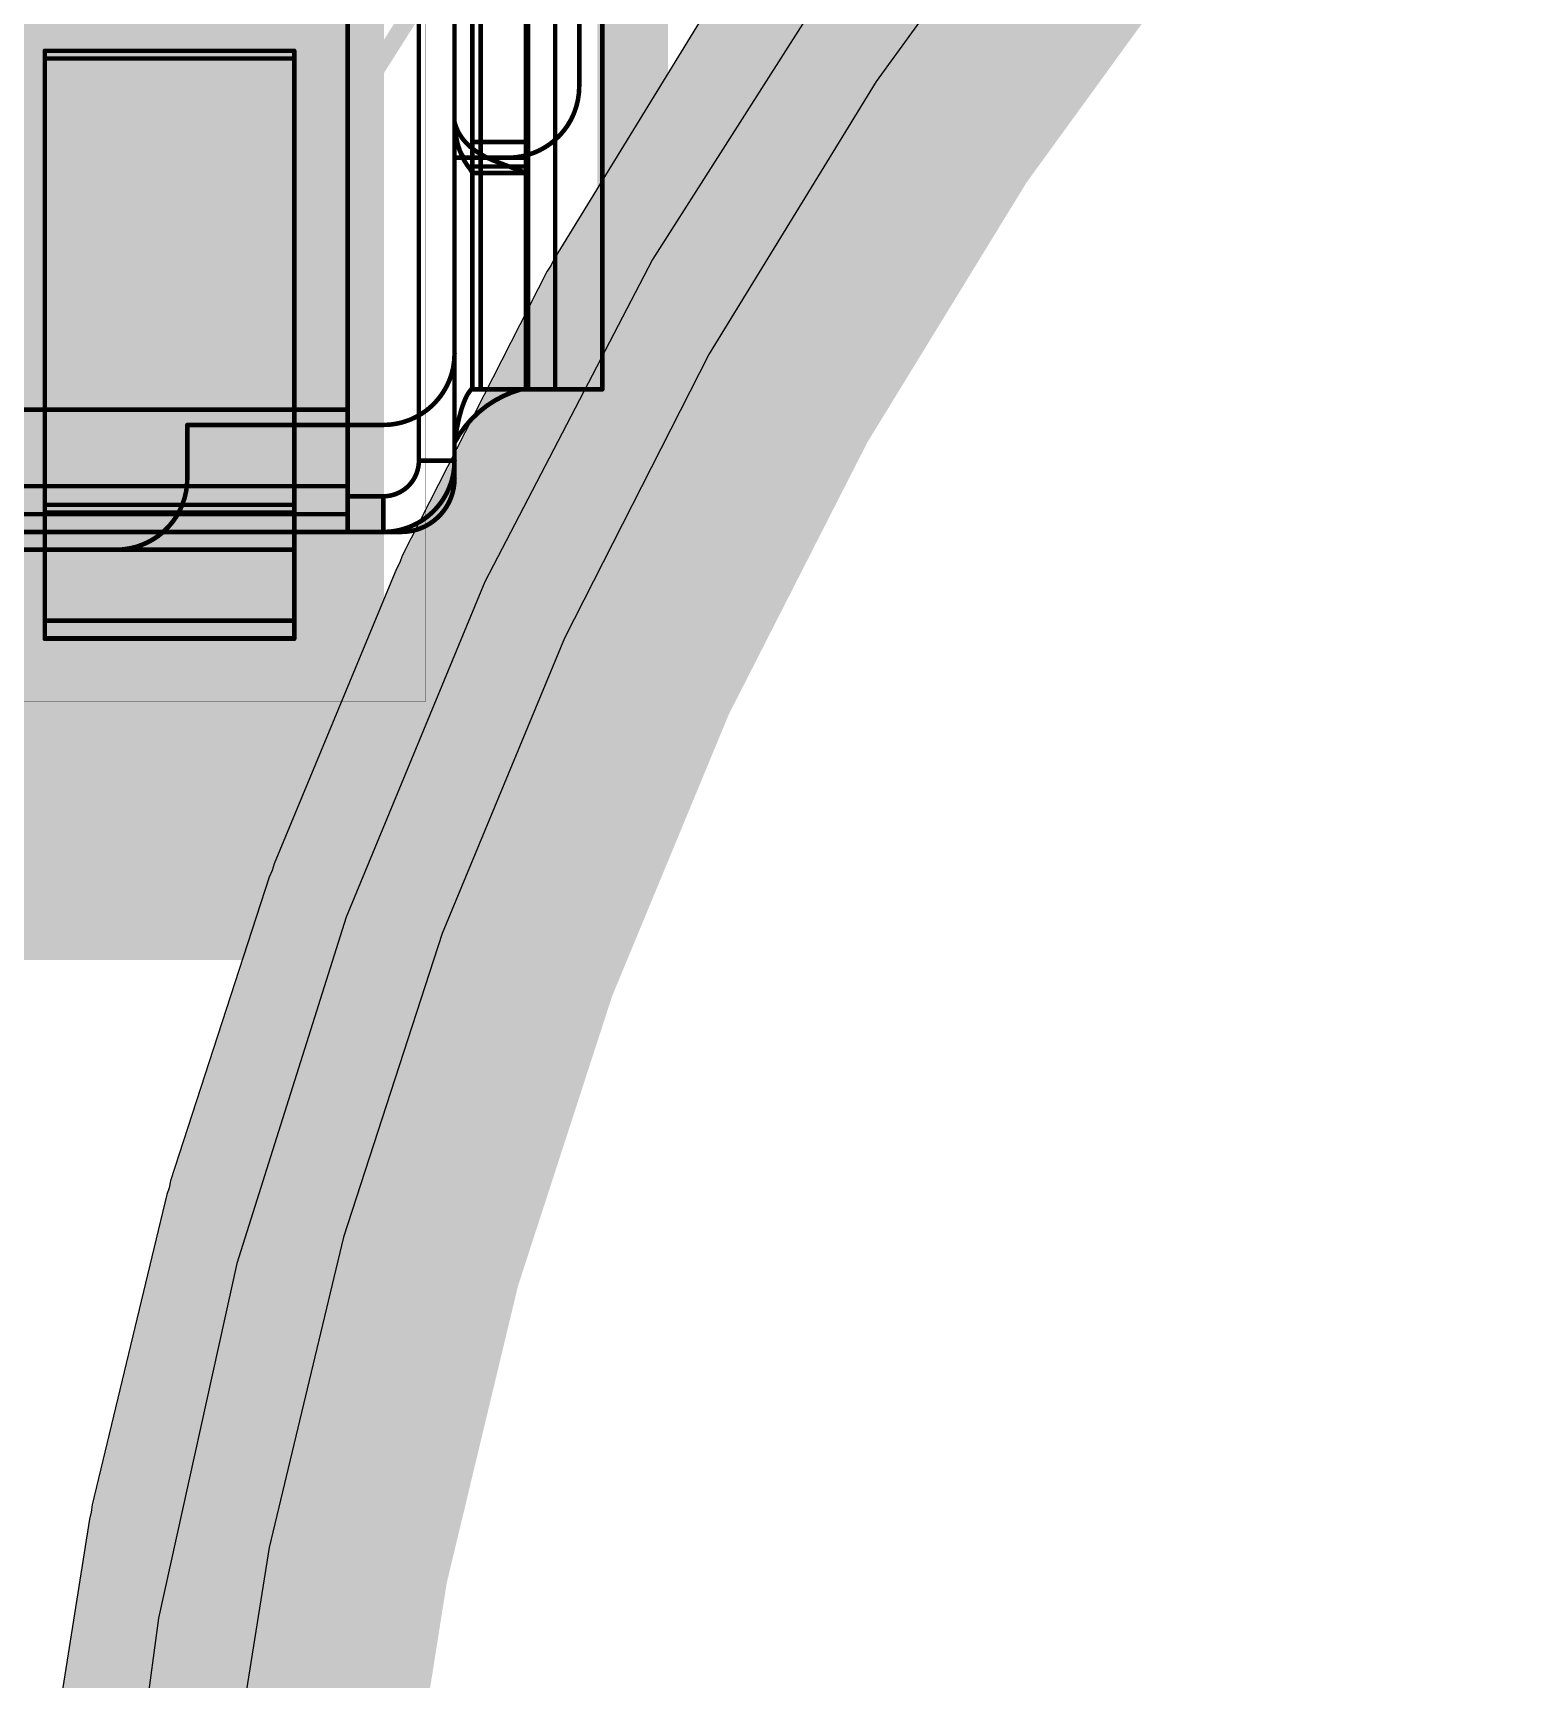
# Model space of a CAD drawing. Header units: millimetres. Extents: x 1.5 to 19.4, y 0 to 11.5.
# Drawn here: x 7.6783 to 7.8425, y 7.6084 to 7.7903 of the extents above; entities that cross this region are included whole.
import ezdxf

# ---------------------------------------------------------------- set-up
doc = ezdxf.new("R2010")
doc.units = ezdxf.units.MM
doc.header["$MEASUREMENT"] = 0
for name, color, linetype in [('BottomLayer', 5, 'Continuous'), ('InternalPlane1', 76, 'Continuous'), ('InternalPlane2', 16, 'Continuous'), ('KeepOutLayer', 6, 'Continuous'), ('Mechanical2', 216, 'Continuous'), ('Mechanical3', 76, 'Continuous'), ('Mechanical4', 56, 'Continuous'), ('Mechanical5', 56, 'Continuous'), ('MultiLayer', 9, 'Continuous'), ('TopLayer', 1, 'Continuous'), ('TopOverlay', 2, 'Continuous'), ('TopPaste', 8, 'Continuous'), ('TopSolder', 216, 'Continuous')]:
    doc.layers.add(name, color=color, linetype=linetype)

# ---------------------------------------------------------------- blocks, each defined once
blk = doc.blocks.new('SW_ALPS_SKRAALE010_39')
at = {"layer": 'TopLayer'}
blk.add_solid([(-0.16535, -0.09843), (-0.05709, -0.09843), (-0.16535, -0.05906), (-0.05709, -0.05906)], dxfattribs=at)
at = {"layer": 'TopOverlay', "const_width": 0.0078}
for points in [[(-0.12992, -0.11024), (-0.12992, -0.12992)], [(-0.12992, -0.12992), (0.12992, -0.12992)]]:
    blk.add_lwpolyline(points, dxfattribs=at)
at = {"layer": 'TopOverlay', "const_width": 0.0039}
for points in [[(-0.13187, -0.11024, 1), (-0.12797, -0.11024, 1)], [(-0.13187, -0.12992, 1), (-0.12797, -0.12992, 1)], [(-0.13187, -0.12992, 1), (-0.12797, -0.12992, 1)]]:
    blk.add_lwpolyline(points, format="xyb", close=True, dxfattribs=at)
at = {"layer": 'TopPaste'}
blk.add_solid([(-0.16142, -0.09449), (-0.06102, -0.09449), (-0.16142, -0.06299), (-0.06102, -0.06299)], dxfattribs=at)
at = {"layer": 'TopSolder'}
blk.add_solid([(-0.16935, -0.10243), (-0.05309, -0.10243), (-0.16935, -0.05506), (-0.05309, -0.05506)], dxfattribs=at)

msp = doc.modelspace()

# ---------------------------------------------------------------- linework, layer by layer
at = {"layer": 'BottomLayer'}
for p, q in [((7.76837, 7.79904), (7.74682, 7.76522)), ((7.74682, 7.76522), (7.7283, 7.72964)), ((7.7283, 7.72964), (7.71295, 7.69259)), ((7.71295, 7.69259), (7.70089, 7.65433)), ((7.70089, 7.65433), (7.69221, 7.61517)), ((7.69221, 7.61517), (7.68698, 7.57541))]:
    msp.add_line(p, q, dxfattribs=at)
at = {"layer": 'InternalPlane1'}
for p, q in [((7.75438, 7.79538), (7.73595, 7.76531)), ((7.73561, 7.7646), (7.73518, 7.76393)), ((7.73595, 7.76531), (7.73561, 7.7646)), ((7.73518, 7.76393), (7.71917, 7.73251)), ((7.71888, 7.73177), (7.71851, 7.73108)), ((7.71917, 7.73251), (7.71888, 7.73177)), ((7.71851, 7.73108), (7.70501, 7.69849)), ((7.70447, 7.69701), (7.69357, 7.66347)), ((7.70478, 7.69774), (7.70447, 7.69701)), ((7.70501, 7.69849), (7.70478, 7.69774)), ((7.6934, 7.6627), (7.69314, 7.66195)), ((7.69357, 7.66347), (7.6934, 7.6627)), ((7.69314, 7.66195), (7.68491, 7.62766)), ((7.6846, 7.62611), (7.67908, 7.59128)), ((7.6848, 7.62688), (7.6846, 7.62611)), ((7.68491, 7.62766), (7.6848, 7.62688))]:
    msp.add_line(p, q, dxfattribs=at)
at = {"layer": 'InternalPlane1', "const_width": 0.04}
for points in [[(7.77152, 7.78488), (7.79225, 7.81341)], [(7.75309, 7.75481), (7.77152, 7.78488)], [(7.73708, 7.72339), (7.75309, 7.75481)], [(7.72358, 7.6908), (7.73708, 7.72339)], [(7.71268, 7.65726), (7.72358, 7.6908)], [(7.70445, 7.62297), (7.71268, 7.65726)], [(7.69893, 7.58813), (7.70445, 7.62297)]]:
    msp.add_lwpolyline(points, dxfattribs=at)
at = {"layer": 'InternalPlane1', "const_width": 0.02}
for points in [[(7.76152, 7.78488, 1), (7.78152, 7.78488, 1)], [(7.76152, 7.78488, 1), (7.78152, 7.78488, 1)], [(7.74309, 7.75481, 1), (7.76309, 7.75481, 1)], [(7.74309, 7.75481, 1), (7.76309, 7.75481, 1)], [(7.72708, 7.72339, 1), (7.74708, 7.72339, 1)], [(7.72708, 7.72339, 1), (7.74708, 7.72339, 1)], [(7.71358, 7.6908, 1), (7.73358, 7.6908, 1)], [(7.71358, 7.6908, 1), (7.73358, 7.6908, 1)], [(7.70268, 7.65726, 1), (7.72268, 7.65726, 1)], [(7.70268, 7.65726, 1), (7.72268, 7.65726, 1)], [(7.69445, 7.62297, 1), (7.71445, 7.62297, 1)], [(7.69445, 7.62297, 1), (7.71445, 7.62297, 1)]]:
    msp.add_lwpolyline(points, format="xyb", close=True, dxfattribs=at)
at = {"layer": 'InternalPlane2'}
for p, q in [((7.75438, 7.79538), (7.73595, 7.76531)), ((7.73561, 7.7646), (7.73518, 7.76393)), ((7.73595, 7.76531), (7.73561, 7.7646)), ((7.73518, 7.76393), (7.71917, 7.73251)), ((7.71888, 7.73177), (7.71851, 7.73108)), ((7.71917, 7.73251), (7.71888, 7.73177)), ((7.71851, 7.73108), (7.70501, 7.69849)), ((7.70447, 7.69701), (7.69357, 7.66347)), ((7.70478, 7.69774), (7.70447, 7.69701)), ((7.70501, 7.69849), (7.70478, 7.69774)), ((7.6934, 7.6627), (7.69314, 7.66195)), ((7.69357, 7.66347), (7.6934, 7.6627)), ((7.69314, 7.66195), (7.68491, 7.62766)), ((7.6846, 7.62611), (7.67908, 7.59128)), ((7.6848, 7.62688), (7.6846, 7.62611)), ((7.68491, 7.62766), (7.6848, 7.62688))]:
    msp.add_line(p, q, dxfattribs=at)
at = {"layer": 'InternalPlane2', "const_width": 0.04}
for points in [[(7.77152, 7.78488), (7.79225, 7.81341)], [(7.75309, 7.75481), (7.77152, 7.78488)], [(7.73708, 7.72339), (7.75309, 7.75481)], [(7.72358, 7.6908), (7.73708, 7.72339)], [(7.71268, 7.65726), (7.72358, 7.6908)], [(7.70445, 7.62297), (7.71268, 7.65726)], [(7.69893, 7.58813), (7.70445, 7.62297)]]:
    msp.add_lwpolyline(points, dxfattribs=at)
at = {"layer": 'InternalPlane2', "const_width": 0.02}
for points in [[(7.76152, 7.78488, 1), (7.78152, 7.78488, 1)], [(7.76152, 7.78488, 1), (7.78152, 7.78488, 1)], [(7.74309, 7.75481, 1), (7.76309, 7.75481, 1)], [(7.74309, 7.75481, 1), (7.76309, 7.75481, 1)], [(7.72708, 7.72339, 1), (7.74708, 7.72339, 1)], [(7.72708, 7.72339, 1), (7.74708, 7.72339, 1)], [(7.71358, 7.6908, 1), (7.73358, 7.6908, 1)], [(7.71358, 7.6908, 1), (7.73358, 7.6908, 1)], [(7.70268, 7.65726, 1), (7.72268, 7.65726, 1)], [(7.70268, 7.65726, 1), (7.72268, 7.65726, 1)], [(7.69445, 7.62297, 1), (7.71445, 7.62297, 1)], [(7.69445, 7.62297, 1), (7.71445, 7.62297, 1)]]:
    msp.add_lwpolyline(points, format="xyb", close=True, dxfattribs=at)
at = {"layer": 'KeepOutLayer', "const_width": 0.005}
msp.add_lwpolyline([(8.5938, 7.53534, 1), (7.69617, 7.53534, 1)], format="xyb", close=True, dxfattribs=at)
at = {"layer": 'Mechanical2', "const_width": 0.00197}
msp.add_lwpolyline([(8.60783, 7.35412, -2.449692), (8.33569, 7.99437)], format="xyb", dxfattribs=at)
at = {"layer": 'Mechanical3', "const_width": 0.0000512}
for points in [[(7.72176, 7.71644), (7.72176, 7.98416)], [(7.47766, 7.71644), (7.72176, 7.71644)]]:
    msp.add_lwpolyline(points, dxfattribs=at)
at = {"layer": 'Mechanical3', "const_width": 0.0000256}
msp.add_lwpolyline([(7.72174, 7.71644, 1), (7.72177, 7.71644, 1)], format="xyb", close=True, dxfattribs=at)
msp.add_lwpolyline([(7.72174, 7.71644, 1), (7.72177, 7.71644, 1)], format="xyb", close=True, dxfattribs=at)
at = {"layer": 'Mechanical4', "const_width": 0.005}
msp.add_lwpolyline([(8.5938, 7.53534, 1), (7.69617, 7.53534, 1)], format="xyb", close=True, dxfattribs=at)
at = {"layer": 'Mechanical5', "const_width": 0.0005}
for points in [[(7.71313, 7.73514), (7.71313, 7.97924)], [(7.73872, 7.78436), (7.73872, 7.93003)], [(7.721, 7.74302), (7.721, 7.82766)], [(7.73606, 7.75089), (7.73606, 7.8257)], [(7.74128, 7.75089), (7.74128, 7.82557)], [(7.72494, 7.74105), (7.72494, 7.82373)], [(7.72783, 7.75089), (7.72783, 7.79762)], [(7.73305, 7.75089), (7.73305, 7.79762)], [(7.72691, 7.75089), (7.72691, 7.79636)], [(7.73282, 7.75089), (7.73282, 7.79636)], [(7.67967, 7.72333), (7.67967, 7.78829)], [(7.67967, 7.78829), (7.70723, 7.78829)], [(7.70723, 7.72333), (7.70723, 7.78829)], [(7.67967, 7.78744), (7.70723, 7.78744)], [(7.72691, 7.77821), (7.73282, 7.77821)], [(7.72494, 7.77648), (7.73282, 7.77648)], [(7.72691, 7.7755), (7.73282, 7.7755)], [(7.72905, 7.77624), (7.73282, 7.7748)], [(7.72691, 7.7748), (7.73282, 7.7748)], [(7.72678, 7.75089), (7.74128, 7.75089)], [(7.66982, 7.74864), (7.71313, 7.74864)], [(7.69541, 7.74105), (7.69541, 7.74696)], [(7.69541, 7.74696), (7.71707, 7.74696)], [(7.721, 7.74302), (7.72494, 7.74302)], [(7.66982, 7.7402), (7.71313, 7.7402)], [(7.71313, 7.73908), (7.71707, 7.73908)], [(7.71707, 7.73514), (7.71707, 7.73908)], [(7.66982, 7.73711), (7.71313, 7.73711)], [(7.67967, 7.73814), (7.70723, 7.73814)], [(7.67967, 7.73728), (7.70723, 7.73728)], [(7.51037, 7.73514), (7.71904, 7.73514)], [(7.54187, 7.73318), (7.68754, 7.73318)], [(7.67967, 7.73318), (7.70723, 7.73318)], [(7.68754, 7.73318), (7.70723, 7.73318)], [(7.67967, 7.72534), (7.70723, 7.72534)], [(7.67967, 7.72338), (7.70723, 7.72338)], [(7.67967, 7.72333), (7.70723, 7.72333)]]:
    msp.add_lwpolyline(points, dxfattribs=at)
at = {"layer": 'Mechanical5', "const_width": 0.00025}
for points in [[(7.67954, 7.78829, 1), (7.67979, 7.78829, 1)], [(7.67954, 7.78829, 1), (7.67979, 7.78829, 1)], [(7.7071, 7.78829, 1), (7.70735, 7.78829, 1)], [(7.7071, 7.78829, 1), (7.70735, 7.78829, 1)], [(7.67954, 7.78744, 1), (7.67979, 7.78744, 1)], [(7.7071, 7.78744, 1), (7.70735, 7.78744, 1)], [(7.7386, 7.78436, 1), (7.73885, 7.78436, 1)], [(7.7386, 7.78436, 1), (7.73885, 7.78436, 1)], [(7.7386, 7.78436, 1), (7.73885, 7.78436, 1)], [(7.72482, 7.78042, 1), (7.72507, 7.78042, 1)], [(7.72482, 7.78042, 1), (7.72507, 7.78042, 1)], [(7.72482, 7.78042, 1), (7.72507, 7.78042, 1)], [(7.72488, 7.77961, 1), (7.72513, 7.77961, 1)], [(7.72488, 7.77961, 1), (7.72513, 7.77961, 1)], [(7.72569, 7.7786, 1), (7.72594, 7.7786, 1)], [(7.72569, 7.7786, 1), (7.72594, 7.7786, 1)], [(7.72514, 7.77797, 1), (7.72539, 7.77797, 1)], [(7.72514, 7.77797, 1), (7.72539, 7.77797, 1)], [(7.72679, 7.77821, 1), (7.72704, 7.77821, 1)], [(7.72716, 7.77722, 1), (7.72741, 7.77722, 1)], [(7.72716, 7.77722, 1), (7.72741, 7.77722, 1)], [(7.73269, 7.77821, 1), (7.73294, 7.77821, 1)], [(7.72482, 7.77648, 1), (7.72507, 7.77648, 1)], [(7.72572, 7.77648, 1), (7.72597, 7.77648, 1)], [(7.72572, 7.77648, 1), (7.72597, 7.77648, 1)], [(7.72583, 7.77648, 1), (7.72608, 7.77648, 1)], [(7.72591, 7.77613, 1), (7.72616, 7.77613, 1)], [(7.72591, 7.77613, 1), (7.72616, 7.77613, 1)], [(7.72612, 7.77579, 1), (7.72637, 7.77579, 1)], [(7.72612, 7.77579, 1), (7.72637, 7.77579, 1)], [(7.72635, 7.77547, 1), (7.72659, 7.77547, 1)], [(7.72634, 7.77547, 1), (7.72659, 7.77547, 1)], [(7.72679, 7.7755, 1), (7.72704, 7.7755, 1)], [(7.72893, 7.77624, 1), (7.72918, 7.77624, 1)], [(7.72893, 7.77624, 1), (7.72918, 7.77624, 1)], [(7.73072, 7.77648, 1), (7.73097, 7.77648, 1)], [(7.73072, 7.77648, 1), (7.73097, 7.77648, 1)], [(7.73269, 7.77648, 1), (7.73294, 7.77648, 1)], [(7.73269, 7.7755, 1), (7.73294, 7.7755, 1)], [(7.72679, 7.7748, 1), (7.72704, 7.7748, 1)], [(7.72679, 7.7748, 1), (7.72704, 7.7748, 1)], [(7.73269, 7.7748, 1), (7.73294, 7.7748, 1)], [(7.73269, 7.7748, 1), (7.73294, 7.7748, 1)], [(7.72482, 7.75483, 1), (7.72507, 7.75483, 1)], [(7.72482, 7.75483, 1), (7.72507, 7.75483, 1)], [(7.72601, 7.74983, 1), (7.72626, 7.74983, 1)], [(7.72601, 7.74983, 1), (7.72626, 7.74983, 1)], [(7.726, 7.74983, 1), (7.72625, 7.74983, 1)], [(7.726, 7.74983, 1), (7.72625, 7.74983, 1)], [(7.72665, 7.75089, 1), (7.7269, 7.75089, 1)], [(7.72665, 7.75089, 1), (7.7269, 7.75089, 1)], [(7.72665, 7.75089, 1), (7.7269, 7.75089, 1)], [(7.72679, 7.75089, 1), (7.72704, 7.75089, 1)], [(7.72771, 7.75089, 1), (7.72796, 7.75089, 1)], [(7.73035, 7.75021, 1), (7.7306, 7.75021, 1)], [(7.73035, 7.75021, 1), (7.7306, 7.75021, 1)], [(7.73216, 7.75089, 1), (7.73241, 7.75089, 1)], [(7.73216, 7.75089, 1), (7.73241, 7.75089, 1)], [(7.73269, 7.75089, 1), (7.73294, 7.75089, 1)], [(7.73292, 7.75089, 1), (7.73317, 7.75089, 1)], [(7.73594, 7.75089, 1), (7.73619, 7.75089, 1)], [(7.74115, 7.75089, 1), (7.7414, 7.75089, 1)], [(7.74115, 7.75089, 1), (7.7414, 7.75089, 1)], [(7.71301, 7.74864, 1), (7.71326, 7.74864, 1)], [(7.72557, 7.74866, 1), (7.72582, 7.74866, 1)], [(7.72557, 7.74866, 1), (7.72582, 7.74866, 1)], [(7.72557, 7.74866, 1), (7.72582, 7.74866, 1)], [(7.72557, 7.74866, 1), (7.72582, 7.74866, 1)], [(7.69529, 7.74696, 1), (7.69554, 7.74696, 1)], [(7.69529, 7.74696, 1), (7.69554, 7.74696, 1)], [(7.71694, 7.74696, 1), (7.71719, 7.74696, 1)], [(7.71694, 7.74696, 1), (7.71719, 7.74696, 1)], [(7.71694, 7.74696, 1), (7.71719, 7.74696, 1)], [(7.72525, 7.74745, 1), (7.7255, 7.74745, 1)], [(7.72525, 7.74745, 1), (7.7255, 7.74745, 1)], [(7.72525, 7.74745, 1), (7.7255, 7.74745, 1)], [(7.72525, 7.74745, 1), (7.7255, 7.74745, 1)], [(7.72482, 7.74499, 1), (7.72507, 7.74499, 1)], [(7.72482, 7.74499, 1), (7.72507, 7.74499, 1)], [(7.72482, 7.74499, 1), (7.72507, 7.74499, 1)], [(7.72482, 7.74499, 1), (7.72507, 7.74499, 1)], [(7.72088, 7.74302, 1), (7.72113, 7.74302, 1)], [(7.72088, 7.74302, 1), (7.72113, 7.74302, 1)], [(7.72088, 7.74302, 1), (7.72113, 7.74302, 1)], [(7.72088, 7.74302, 1), (7.72113, 7.74302, 1)], [(7.72482, 7.74302, 1), (7.72507, 7.74302, 1)], [(7.72482, 7.74302, 1), (7.72507, 7.74302, 1)], [(7.72482, 7.74302, 1), (7.72507, 7.74302, 1)], [(7.69529, 7.74105, 1), (7.69554, 7.74105, 1)], [(7.69529, 7.74105, 1), (7.69554, 7.74105, 1)], [(7.69529, 7.74105, 1), (7.69554, 7.74105, 1)], [(7.72482, 7.74105, 1), (7.72507, 7.74105, 1)], [(7.72482, 7.74105, 1), (7.72507, 7.74105, 1)], [(7.72482, 7.74105, 1), (7.72507, 7.74105, 1)], [(7.71301, 7.7402, 1), (7.71326, 7.7402, 1)], [(7.71301, 7.73908, 1), (7.71326, 7.73908, 1)], [(7.71694, 7.73908, 1), (7.71719, 7.73908, 1)], [(7.71694, 7.73908, 1), (7.71719, 7.73908, 1)], [(7.71694, 7.73908, 1), (7.71719, 7.73908, 1)], [(7.71694, 7.73908, 1), (7.71719, 7.73908, 1)], [(7.67954, 7.73814, 1), (7.67979, 7.73814, 1)], [(7.67954, 7.73728, 1), (7.67979, 7.73728, 1)], [(7.7071, 7.73814, 1), (7.70735, 7.73814, 1)], [(7.7071, 7.73728, 1), (7.70735, 7.73728, 1)], [(7.71301, 7.73711, 1), (7.71326, 7.73711, 1)], [(7.69262, 7.73514, 1), (7.69287, 7.73514, 1)], [(7.69262, 7.73514, 1), (7.69287, 7.73514, 1)], [(7.71301, 7.73514, 1), (7.71326, 7.73514, 1)], [(7.71694, 7.73514, 1), (7.71719, 7.73514, 1)], [(7.71694, 7.73514, 1), (7.71719, 7.73514, 1)], [(7.71694, 7.73514, 1), (7.71719, 7.73514, 1)], [(7.71891, 7.73514, 1), (7.71916, 7.73514, 1)], [(7.71891, 7.73514, 1), (7.71916, 7.73514, 1)], [(7.71891, 7.73514, 1), (7.71916, 7.73514, 1)], [(7.67954, 7.73318, 1), (7.67979, 7.73318, 1)], [(7.68742, 7.73318, 1), (7.68767, 7.73318, 1)], [(7.68742, 7.73318, 1), (7.68767, 7.73318, 1)], [(7.68742, 7.73318, 1), (7.68767, 7.73318, 1)], [(7.68742, 7.73318, 1), (7.68767, 7.73318, 1)], [(7.7071, 7.73318, 1), (7.70735, 7.73318, 1)], [(7.7071, 7.73318, 1), (7.70735, 7.73318, 1)], [(7.67954, 7.72534, 1), (7.67979, 7.72534, 1)], [(7.7071, 7.72534, 1), (7.70735, 7.72534, 1)], [(7.67954, 7.72338, 1), (7.67979, 7.72338, 1)], [(7.67954, 7.72333, 1), (7.67979, 7.72333, 1)], [(7.67954, 7.72333, 1), (7.67979, 7.72333, 1)], [(7.7071, 7.72338, 1), (7.70735, 7.72338, 1)], [(7.7071, 7.72333, 1), (7.70735, 7.72333, 1)], [(7.7071, 7.72333, 1), (7.70735, 7.72333, 1)]]:
    msp.add_lwpolyline(points, format="xyb", close=True, dxfattribs=at)
at = {"layer": 'Mechanical5', "const_width": 0.0005}
for points in [[(7.73872, 7.78436, -0.414183), (7.73085, 7.77648)], [(7.73872, 7.78436, -0.414214), (7.73085, 7.77648)], [(7.72581, 7.7786, -0.099387), (7.72494, 7.78042)], [(7.725, 7.77961, -0.012708), (7.72494, 7.78042)], [(7.72527, 7.77797, -0.053898), (7.72494, 7.78042)], [(7.72584, 7.77648, -0.085613), (7.725, 7.77961)], [(7.72728, 7.77722, -0.083401), (7.72581, 7.7786)], [(7.72596, 7.77648, -0.083276), (7.72527, 7.77797)], [(7.72905, 7.77624, -0.042314), (7.72728, 7.77722)], [(7.72604, 7.77613, -0.016802), (7.72584, 7.77648)], [(7.72625, 7.77579, -0.011502), (7.72604, 7.77613)], [(7.72647, 7.77547, -0.008246), (7.72625, 7.77579)], [(7.72647, 7.77547, -0.063327), (7.72691, 7.7748)], [(7.72494, 7.75483, -0.414183), (7.71707, 7.74696)], [(7.72494, 7.75483, -0.414214), (7.71707, 7.74696)], [(7.72494, 7.74499, -0.204653), (7.73228, 7.75089)], [(7.72494, 7.74499, -0.166189), (7.73047, 7.75021)], [(7.7257, 7.74866, -0.031804), (7.72613, 7.74983)], [(7.7257, 7.74866, -0.026595), (7.72613, 7.74983)], [(7.72613, 7.74983, -0.075836), (7.72678, 7.75089)], [(7.72613, 7.74983, -0.074157), (7.72678, 7.75089)], [(7.73047, 7.75021, -0.057761), (7.73228, 7.75089)], [(7.72538, 7.74745, -0.018424), (7.7257, 7.74866)], [(7.72538, 7.74745, -0.018612), (7.7257, 7.74866)], [(7.72494, 7.74499, -0.022796), (7.72538, 7.74745)], [(7.72494, 7.74499, -0.022397), (7.72538, 7.74745)], [(7.72494, 7.74302, -0.414183), (7.71707, 7.73514)], [(7.721, 7.74302, -0.41593), (7.71707, 7.73908)], [(7.721, 7.74302, -0.414214), (7.71707, 7.73908)], [(7.72494, 7.74302, -0.414214), (7.71707, 7.73514)], [(7.69541, 7.74105, -0.414214), (7.68754, 7.73318)], [(7.69541, 7.74105, -0.215555), (7.69275, 7.73514)], [(7.72494, 7.74105, -0.41593), (7.71904, 7.73514)], [(7.72494, 7.74105, -0.414214), (7.71904, 7.73514)], [(7.69275, 7.73514, -0.18287), (7.68754, 7.73318)]]:
    msp.add_lwpolyline(points, format="xyb", dxfattribs=at)
at = {"layer": 'MultiLayer'}
for p, q in [((7.79225, 7.81341), (7.77152, 7.78488)), ((7.77152, 7.78488), (7.75309, 7.75481)), ((7.75309, 7.75481), (7.73708, 7.72339)), ((7.73708, 7.72339), (7.72358, 7.6908)), ((7.72358, 7.6908), (7.71268, 7.65726)), ((7.71268, 7.65726), (7.70445, 7.62297)), ((7.70445, 7.62297), (7.69893, 7.58813))]:
    msp.add_line(p, q, dxfattribs=at)
at = {"layer": 'TopLayer'}
for p, q in [((7.76837, 7.79904), (7.74682, 7.76522)), ((7.74682, 7.76522), (7.7283, 7.72964)), ((7.7283, 7.72964), (7.71295, 7.69259)), ((7.71295, 7.69259), (7.70089, 7.65433)), ((7.70089, 7.65433), (7.69221, 7.61517)), ((7.69221, 7.61517), (7.68698, 7.57541))]:
    msp.add_line(p, q, dxfattribs=at)
at = {"layer": 'TopLayer', "const_width": 0.015}
msp.add_lwpolyline([(7.64017, 7.73917), (7.67913, 7.73917)], dxfattribs=at)
at = {"layer": 'TopLayer', "const_width": 0.0075}
msp.add_lwpolyline([(7.67538, 7.73917, 1), (7.68288, 7.73917, 1)], format="xyb", close=True, dxfattribs=at)

# ---------------------------------------------------------------- block references
at = {"rotation": 90}
msp.add_blockref('SW_ALPS_SKRAALE010_39', (7.61471, 7.85719), dxfattribs=at)

doc.saveas('drawing.dxf')
